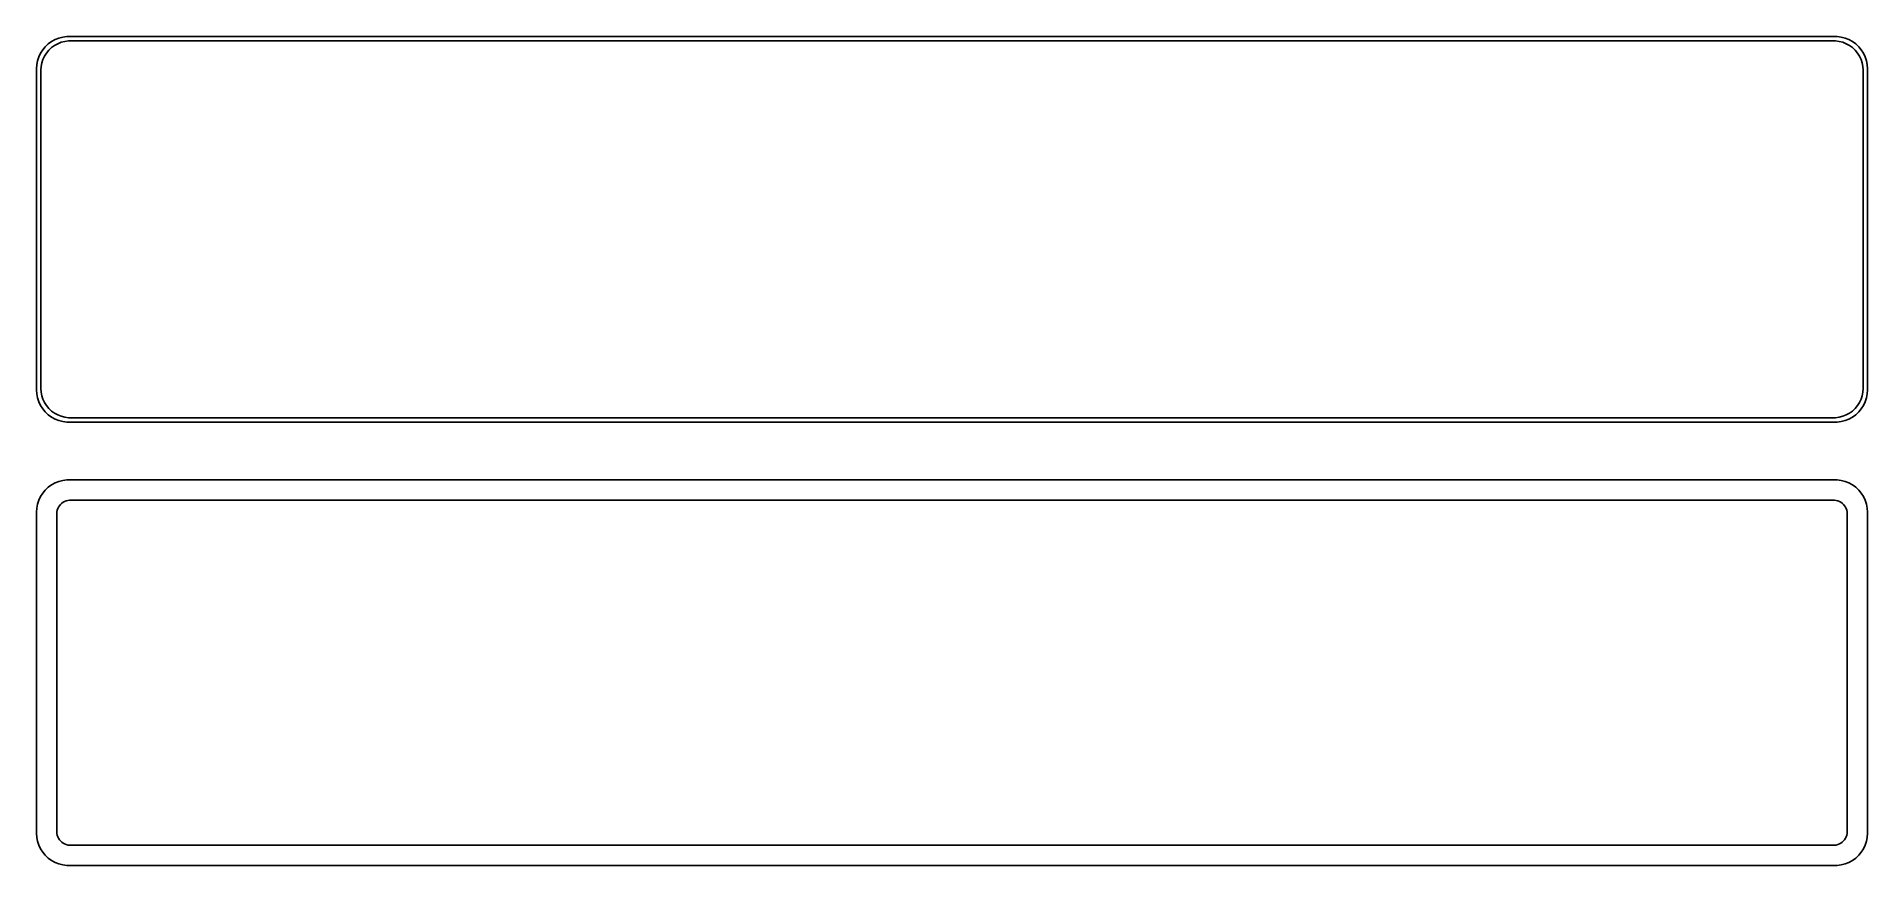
# Model space of a CAD drawing. Header units: metres. Extents: x -142 to 142, y 108 to 237.
import ezdxf

# ---------------------------------------------------------------- set-up
doc = ezdxf.new("R2010")
doc.units = ezdxf.units.M

msp = doc.modelspace()

# ---------------------------------------------------------------- linework, layer by layer
for p, q in [((-139.045, 236.755), (-139.629, 236.524)), ((-138.437, 236.911), (-139.045, 236.755)), ((-137.814, 236.99), (-138.437, 236.911)), ((137.814, 236.99), (-137.814, 236.99)), ((138.437, 236.911), (137.814, 236.99)), ((139.045, 236.755), (138.437, 236.911)), ((139.629, 236.524), (139.045, 236.755)), ((-142.149, 233.841), (-142.343, 233.243)), ((-141.882, 234.409), (-142.149, 233.841)), ((-141.545, 234.939), (-141.882, 234.409)), ((-141.145, 235.423), (-141.545, 234.939)), ((-141.507, 233.435), (-141.262, 233.956)), ((-141.262, 233.956), (-140.954, 234.441)), ((-140.687, 235.853), (-141.145, 235.423)), ((-140.954, 234.441), (-140.588, 234.884)), ((-140.179, 236.222), (-140.687, 235.853)), ((-140.588, 234.884), (-140.168, 235.278)), ((-139.629, 236.524), (-140.179, 236.222)), ((-140.168, 235.278), (-139.703, 235.616)), ((-139.703, 235.616), (-139.199, 235.893)), ((-139.199, 235.893), (-138.665, 236.104)), ((-138.665, 236.104), (-138.108, 236.247)), ((-138.108, 236.247), (-137.537, 236.319)), ((-137.537, 236.319), (137.537, 236.319)), ((137.537, 236.319), (138.108, 236.247)), ((138.108, 236.247), (138.665, 236.104)), ((138.665, 236.104), (139.199, 235.893)), ((139.199, 235.893), (139.703, 235.616)), ((140.179, 236.222), (139.629, 236.524)), ((139.703, 235.616), (140.168, 235.278)), ((140.168, 235.278), (140.588, 234.884)), ((140.687, 235.853), (140.179, 236.222)), ((140.588, 234.884), (140.954, 234.441)), ((141.145, 235.423), (140.687, 235.853)), ((140.954, 234.441), (141.262, 233.956)), ((141.545, 234.939), (141.145, 235.423)), ((141.262, 233.956), (141.507, 233.435)), ((141.882, 234.409), (141.545, 234.939)), ((142.149, 233.841), (141.882, 234.409)), ((142.343, 233.243), (142.149, 233.841)), ((-142.461, 232.627), (-142.5, 232)), ((-142.5, 232), (-142.5, 182)), ((-142.343, 233.243), (-142.461, 232.627)), ((-141.828, 231.75), (-141.792, 232.324)), ((-141.828, 182.25), (-141.828, 231.75)), ((-141.792, 232.324), (-141.685, 232.889)), ((-141.685, 232.889), (-141.507, 233.435)), ((141.507, 233.435), (141.685, 232.889)), ((141.685, 232.889), (141.792, 232.324)), ((141.792, 232.324), (141.828, 231.75)), ((141.828, 231.75), (141.828, 182.25)), ((142.461, 232.627), (142.343, 233.243)), ((142.5, 232), (142.461, 232.627)), ((142.5, 182), (142.5, 232)), ((-142.5, 182), (-142.461, 181.373)), ((-142.461, 181.373), (-142.343, 180.757)), ((-142.343, 180.757), (-142.149, 180.159)), ((-142.149, 180.159), (-141.882, 179.591)), ((-141.882, 179.591), (-141.545, 179.061)), ((-141.792, 181.676), (-141.828, 182.25)), ((-141.685, 181.111), (-141.792, 181.676)), ((-141.507, 180.565), (-141.685, 181.111)), ((-141.262, 180.044), (-141.507, 180.565)), ((-140.954, 179.559), (-141.262, 180.044)), ((-140.588, 179.116), (-140.954, 179.559)), ((140.954, 179.559), (140.588, 179.116)), ((141.262, 180.044), (140.954, 179.559)), ((141.507, 180.565), (141.262, 180.044)), ((141.685, 181.111), (141.507, 180.565)), ((141.545, 179.061), (141.882, 179.591)), ((141.792, 181.676), (141.685, 181.111)), ((141.828, 182.25), (141.792, 181.676)), ((141.882, 179.591), (142.149, 180.159)), ((142.149, 180.159), (142.343, 180.757)), ((142.343, 180.757), (142.461, 181.373)), ((142.461, 181.373), (142.5, 182)), ((-141.545, 179.061), (-141.145, 178.577)), ((-141.145, 178.577), (-140.687, 178.147)), ((-140.687, 178.147), (-140.179, 177.778)), ((-140.168, 178.722), (-140.588, 179.116)), ((-140.179, 177.778), (-139.629, 177.476)), ((-139.703, 178.384), (-140.168, 178.722)), ((-139.199, 178.107), (-139.703, 178.384)), ((-139.629, 177.476), (-139.045, 177.245)), ((-138.665, 177.896), (-139.199, 178.107)), ((-139.045, 177.245), (-138.437, 177.089)), ((-138.108, 177.753), (-138.665, 177.896)), ((-138.437, 177.089), (-137.814, 177.01)), ((-137.537, 177.681), (-138.108, 177.753)), ((-137.814, 177.01), (137.814, 177.01)), ((137.537, 177.681), (-137.537, 177.681)), ((138.108, 177.753), (137.537, 177.681)), ((137.814, 177.01), (138.437, 177.089)), ((138.665, 177.896), (138.108, 177.753)), ((138.437, 177.089), (139.045, 177.245)), ((139.199, 178.107), (138.665, 177.896)), ((139.045, 177.245), (139.629, 177.476)), ((139.703, 178.384), (139.199, 178.107)), ((139.629, 177.476), (140.179, 177.778)), ((140.168, 178.722), (139.703, 178.384)), ((140.588, 179.116), (140.168, 178.722)), ((140.179, 177.778), (140.687, 178.147)), ((140.687, 178.147), (141.145, 178.577)), ((141.145, 178.577), (141.545, 179.061)), ((-141.882, 165.409), (-142.149, 164.841)), ((-141.545, 165.939), (-141.882, 165.409)), ((-141.145, 166.423), (-141.545, 165.939)), ((-140.687, 166.853), (-141.145, 166.423)), ((-140.179, 167.222), (-140.687, 166.853)), ((-139.629, 167.524), (-140.179, 167.222)), ((-139.045, 167.755), (-139.629, 167.524)), ((-138.437, 167.911), (-139.045, 167.755)), ((-137.814, 167.99), (-138.437, 167.911)), ((137.814, 167.99), (-137.814, 167.99)), ((138.437, 167.911), (137.814, 167.99)), ((139.045, 167.755), (138.437, 167.911)), ((139.629, 167.524), (139.045, 167.755)), ((140.179, 167.222), (139.629, 167.524)), ((140.687, 166.853), (140.179, 167.222)), ((141.145, 166.423), (140.687, 166.853)), ((141.545, 165.939), (141.145, 166.423)), ((141.882, 165.409), (141.545, 165.939)), ((142.149, 164.841), (141.882, 165.409)), ((-142.461, 163.627), (-142.5, 163)), ((-142.5, 163), (-142.5, 113)), ((-142.343, 164.243), (-142.461, 163.627)), ((-142.149, 164.841), (-142.343, 164.243)), ((-139.36, 162.75), (-139.343, 163.014)), ((-139.36, 113.25), (-139.36, 162.75)), ((-139.343, 163.014), (-139.293, 163.275)), ((-139.293, 163.275), (-139.211, 163.527)), ((-139.211, 163.527), (-139.099, 163.766)), ((-139.099, 163.766), (-138.957, 163.99)), ((-138.957, 163.99), (-138.788, 164.194)), ((-138.788, 164.194), (-138.595, 164.375)), ((-138.595, 164.375), (-138.38, 164.531)), ((-138.38, 164.531), (-138.148, 164.659)), ((-138.148, 164.659), (-137.902, 164.756)), ((-137.902, 164.756), (-137.645, 164.822)), ((-137.645, 164.822), (-137.382, 164.855)), ((-137.382, 164.855), (137.382, 164.855)), ((137.382, 164.855), (137.645, 164.822)), ((137.645, 164.822), (137.902, 164.756)), ((137.902, 164.756), (138.148, 164.659)), ((138.148, 164.659), (138.38, 164.531)), ((138.38, 164.531), (138.595, 164.375)), ((138.595, 164.375), (138.788, 164.194)), ((138.788, 164.194), (138.957, 163.99)), ((138.957, 163.99), (139.099, 163.766)), ((139.099, 163.766), (139.211, 163.527)), ((139.211, 163.527), (139.293, 163.275)), ((139.293, 163.275), (139.343, 163.014)), ((139.343, 163.014), (139.36, 162.75)), ((139.36, 162.75), (139.36, 113.25)), ((142.343, 164.243), (142.149, 164.841)), ((142.461, 163.627), (142.343, 164.243)), ((142.5, 163), (142.461, 163.627)), ((142.5, 113), (142.5, 163)), ((-142.5, 113), (-142.461, 112.373)), ((-142.461, 112.373), (-142.343, 111.757)), ((-142.343, 111.757), (-142.149, 111.159)), ((-142.149, 111.159), (-141.882, 110.591)), ((-139.343, 112.986), (-139.36, 113.25)), ((-139.293, 112.725), (-139.343, 112.986)), ((-139.211, 112.473), (-139.293, 112.725)), ((-139.099, 112.234), (-139.211, 112.473)), ((-138.957, 112.01), (-139.099, 112.234)), ((-138.788, 111.806), (-138.957, 112.01)), ((-138.595, 111.625), (-138.788, 111.806)), ((-138.38, 111.469), (-138.595, 111.625)), ((-138.148, 111.341), (-138.38, 111.469)), ((-137.902, 111.244), (-138.148, 111.341)), ((-137.645, 111.178), (-137.902, 111.244)), ((-137.382, 111.145), (-137.645, 111.178)), ((137.645, 111.178), (137.382, 111.145)), ((137.902, 111.244), (137.645, 111.178)), ((138.148, 111.341), (137.902, 111.244)), ((138.38, 111.469), (138.148, 111.341)), ((138.595, 111.625), (138.38, 111.469)), ((138.788, 111.806), (138.595, 111.625)), ((138.957, 112.01), (138.788, 111.806)), ((139.099, 112.234), (138.957, 112.01)), ((139.211, 112.473), (139.099, 112.234)), ((139.293, 112.725), (139.211, 112.473)), ((139.343, 112.986), (139.293, 112.725)), ((139.36, 113.25), (139.343, 112.986)), ((141.882, 110.591), (142.149, 111.159)), ((142.149, 111.159), (142.343, 111.757)), ((142.343, 111.757), (142.461, 112.373)), ((142.461, 112.373), (142.5, 113)), ((-141.882, 110.591), (-141.545, 110.061)), ((-141.545, 110.061), (-141.145, 109.577)), ((-141.145, 109.577), (-140.687, 109.147)), ((-140.687, 109.147), (-140.179, 108.778)), ((-140.179, 108.778), (-139.629, 108.476)), ((-139.629, 108.476), (-139.045, 108.245)), ((137.382, 111.145), (-137.382, 111.145)), ((139.045, 108.245), (139.629, 108.476)), ((139.629, 108.476), (140.179, 108.778)), ((140.179, 108.778), (140.687, 109.147)), ((140.687, 109.147), (141.145, 109.577)), ((141.145, 109.577), (141.545, 110.061)), ((141.545, 110.061), (141.882, 110.591)), ((-139.045, 108.245), (-138.437, 108.089)), ((-138.437, 108.089), (-137.814, 108.01)), ((-137.814, 108.01), (137.814, 108.01)), ((137.814, 108.01), (138.437, 108.089)), ((138.437, 108.089), (139.045, 108.245))]:
    msp.add_line(p, q)

doc.saveas('drawing.dxf')
